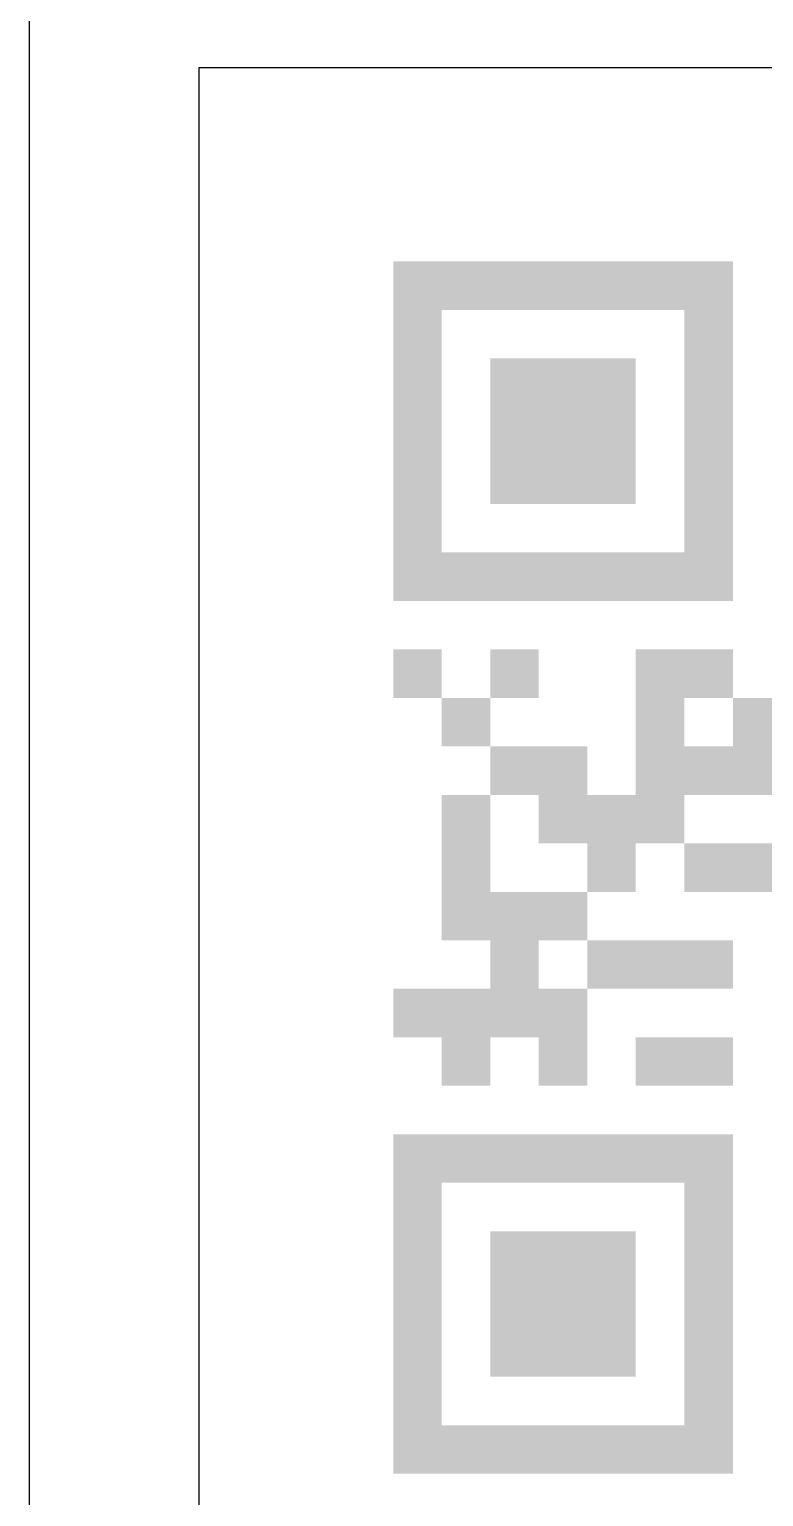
# Paper-space layout 'A0 - Portrait' of a CAD drawing. Header units: millimetres. Extents: x 0 to 841, y 0 to 1189.
# Drawn here: x 806.5 to 811.04, y 1145.86 to 1154.94 of the extents above; entities that cross this region are included whole.
import ezdxf
from ezdxf.enums import TextEntityAlignment as Align

# ---------------------------------------------------------------- set-up
doc = ezdxf.new("R2010")
doc.units = ezdxf.units.MM
for name, color, linetype in [('CDL_TITLE_BLOCK', 7, 'Continuous'), ('CDL_TITLE_BLOCK_CYAN', 4, 'Continuous'), ('CDL_TITLE_BLOCK_RED', 1, 'Continuous')]:
    doc.layers.add(name, color=color, linetype=linetype)
doc.styles.add('RHI_HEADER2017-H1_5', font='arial.ttf', dxfattribs={"height": 1.5})
doc.styles.add('RHI_HEADER2017-H2', font='arial.ttf', dxfattribs={"height": 2})
doc.styles.add('RHI_HEADER2017-H3', font='arial.ttf', dxfattribs={"height": 3})
doc.styles.add('RHI_HEADER2017-H4', font='arial.ttf', dxfattribs={"height": 4})

# ---------------------------------------------------------------- blocks, each defined once
blk = doc.blocks.new('PORTRAIT_DIN_TITLEBLOCK_REV06_ISO7200')
at = {"layer": 'CDL_TITLE_BLOCK_CYAN'}
h = blk.add_hatch(color=256, dxfattribs=at)
h.dxf.hatch_style = 1
h.paths.add_polyline_path([(-21.9509, -25.8), (-21.9509, -25.5), (-22.2509, -25.5), (-22.2509, -25.8)])
h = blk.add_hatch(color=256, dxfattribs=at)
h.dxf.hatch_style = 1
h.paths.add_polyline_path([(-21.9509, -25.8), (-21.6509, -25.8), (-21.6509, -25.5), (-21.9509, -25.5)])
h = blk.add_hatch(color=256, dxfattribs=at)
h.dxf.hatch_style = 1
h.paths.add_polyline_path([(-21.3509, -25.8), (-21.3509, -25.5), (-21.6509, -25.5), (-21.6509, -25.8)])
h = blk.add_hatch(color=256, dxfattribs=at)
h.dxf.hatch_style = 1
h.paths.add_polyline_path([(-21.3509, -25.8), (-21.0509, -25.8), (-21.0509, -25.5), (-21.3509, -25.5)])
h = blk.add_hatch(color=256, dxfattribs=at)
h.dxf.hatch_style = 1
h.paths.add_polyline_path([(-21.0509, -25.5), (-21.0509, -25.8), (-20.7509, -25.8), (-20.7509, -25.5)])
h = blk.add_hatch(color=256, dxfattribs=at)
h.dxf.hatch_style = 1
h.paths.add_polyline_path([(-20.7509, -25.5), (-20.7509, -25.8), (-20.4509, -25.8), (-20.4509, -25.5)])
h = blk.add_hatch(color=256, dxfattribs=at)
h.dxf.hatch_style = 1
h.paths.add_polyline_path([(-20.4509, -25.8), (-20.1509, -25.8), (-20.1509, -25.5), (-20.4509, -25.5)])
h = blk.add_hatch(color=256, dxfattribs=at)
h.dxf.hatch_style = 1
h.paths.add_polyline_path([(-22.2509, -25.8), (-22.2509, -26.1), (-21.9509, -26.1), (-21.9509, -25.8)])
h = blk.add_hatch(color=256, dxfattribs=at)
h.dxf.hatch_style = 1
h.paths.add_polyline_path([(-20.4509, -26.1), (-20.1509, -26.1), (-20.1509, -25.8), (-20.4509, -25.8)])
h = blk.add_hatch(color=256, dxfattribs=at)
h.dxf.hatch_style = 1
h.paths.add_polyline_path([(-21.9509, -26.1), (-22.2509, -26.1), (-22.2509, -26.4), (-21.9509, -26.4)])
h = blk.add_hatch(color=256, dxfattribs=at)
h.dxf.hatch_style = 1
h.paths.add_polyline_path([(-21.3509, -26.1), (-21.6509, -26.1), (-21.6509, -26.4), (-21.3509, -26.4)])
h = blk.add_hatch(color=256, dxfattribs=at)
h.dxf.hatch_style = 1
h.paths.add_polyline_path([(-21.0509, -26.1), (-21.3509, -26.1), (-21.3509, -26.4), (-21.0509, -26.4)])
h = blk.add_hatch(color=256, dxfattribs=at)
h.dxf.hatch_style = 1
h.paths.add_polyline_path([(-20.7509, -26.1), (-21.0509, -26.1), (-21.0509, -26.4), (-20.7509, -26.4)])
h = blk.add_hatch(color=256, dxfattribs=at)
h.dxf.hatch_style = 1
h.paths.add_polyline_path([(-20.4509, -26.1), (-20.4509, -26.4), (-20.1509, -26.4), (-20.1509, -26.1)])
h = blk.add_hatch(color=256, dxfattribs=at)
h.dxf.hatch_style = 1
h.paths.add_polyline_path([(-22.2509, -26.4), (-22.2509, -26.7), (-21.9509, -26.7), (-21.9509, -26.4)])
h = blk.add_hatch(color=256, dxfattribs=at)
h.dxf.hatch_style = 1
h.paths.add_polyline_path([(-21.6509, -26.4), (-21.6509, -26.7), (-21.3509, -26.7), (-21.3509, -26.4)])
h = blk.add_hatch(color=256, dxfattribs=at)
h.dxf.hatch_style = 1
h.paths.add_polyline_path([(-21.3509, -26.4), (-21.3509, -26.7), (-21.0509, -26.7), (-21.0509, -26.4)])
h = blk.add_hatch(color=256, dxfattribs=at)
h.dxf.hatch_style = 1
h.paths.add_polyline_path([(-21.0509, -26.4), (-21.0509, -26.7), (-20.7509, -26.7), (-20.7509, -26.4)])
h = blk.add_hatch(color=256, dxfattribs=at)
h.dxf.hatch_style = 1
h.paths.add_polyline_path([(-20.1509, -26.4), (-20.4509, -26.4), (-20.4509, -26.7), (-20.1509, -26.7)])
h = blk.add_hatch(color=256, dxfattribs=at)
h.dxf.hatch_style = 1
h.paths.add_polyline_path([(-22.2509, -26.7), (-22.2509, -27), (-21.9509, -27), (-21.9509, -26.7)])
h = blk.add_hatch(color=256, dxfattribs=at)
h.dxf.hatch_style = 1
h.paths.add_polyline_path([(-21.6509, -26.7), (-21.6509, -27), (-21.3509, -27), (-21.3509, -26.7)])
h = blk.add_hatch(color=256, dxfattribs=at)
h.dxf.hatch_style = 1
h.paths.add_polyline_path([(-21.3509, -26.7), (-21.3509, -27), (-21.0509, -27), (-21.0509, -26.7)])
h = blk.add_hatch(color=256, dxfattribs=at)
h.dxf.hatch_style = 1
h.paths.add_polyline_path([(-21.0509, -26.7), (-21.0509, -27), (-20.7509, -27), (-20.7509, -26.7)])
h = blk.add_hatch(color=256, dxfattribs=at)
h.dxf.hatch_style = 1
h.paths.add_polyline_path([(-20.1509, -26.7), (-20.4509, -26.7), (-20.4509, -27), (-20.1509, -27)])
h = blk.add_hatch(color=256, dxfattribs=at)
h.dxf.hatch_style = 1
h.paths.add_polyline_path([(-22.2509, -27), (-22.2509, -27.3), (-21.9509, -27.3), (-21.9509, -27)])
h = blk.add_hatch(color=256, dxfattribs=at)
h.dxf.hatch_style = 1
h.paths.add_polyline_path([(-20.4509, -27), (-20.4509, -27.3), (-20.1509, -27.3), (-20.1509, -27)])
h = blk.add_hatch(color=256, dxfattribs=at)
h.dxf.hatch_style = 1
h.paths.add_polyline_path([(-21.9509, -27.3), (-22.2509, -27.3), (-22.2509, -27.6), (-21.9509, -27.6)])
h = blk.add_hatch(color=256, dxfattribs=at)
h.dxf.hatch_style = 1
h.paths.add_polyline_path([(-21.9509, -27.3), (-21.9509, -27.6), (-21.6509, -27.6), (-21.6509, -27.3)])
h = blk.add_hatch(color=256, dxfattribs=at)
h.dxf.hatch_style = 1
h.paths.add_polyline_path([(-21.6509, -27.3), (-21.6509, -27.6), (-21.3509, -27.6), (-21.3509, -27.3)])
h = blk.add_hatch(color=256, dxfattribs=at)
h.dxf.hatch_style = 1
h.paths.add_polyline_path([(-21.3509, -27.6), (-21.0509, -27.6), (-21.0509, -27.3), (-21.3509, -27.3)])
h = blk.add_hatch(color=256, dxfattribs=at)
h.dxf.hatch_style = 1
h.paths.add_polyline_path([(-21.0509, -27.6), (-20.7509, -27.6), (-20.7509, -27.3), (-21.0509, -27.3)])
h = blk.add_hatch(color=256, dxfattribs=at)
h.dxf.hatch_style = 1
h.paths.add_polyline_path([(-20.7509, -27.6), (-20.4509, -27.6), (-20.4509, -27.3), (-20.7509, -27.3)])
h = blk.add_hatch(color=256, dxfattribs=at)
h.dxf.hatch_style = 1
h.paths.add_polyline_path([(-20.1509, -27.3), (-20.4509, -27.3), (-20.4509, -27.6), (-20.1509, -27.6)])
h = blk.add_hatch(color=256, dxfattribs=at)
h.dxf.hatch_style = 1
h.paths.add_polyline_path([(-21.9509, -27.9), (-22.2509, -27.9), (-22.2509, -28.2), (-21.9509, -28.2)])
h = blk.add_hatch(color=256, dxfattribs=at)
h.dxf.hatch_style = 1
h.paths.add_polyline_path([(-21.3509, -28.2), (-21.3509, -27.9), (-21.6509, -27.9), (-21.6509, -28.2)])
h = blk.add_hatch(color=256, dxfattribs=at)
h.dxf.hatch_style = 1
h.paths.add_polyline_path([(-20.4509, -27.9), (-20.7509, -27.9), (-20.7509, -28.2), (-20.4509, -28.2)])
h = blk.add_hatch(color=256, dxfattribs=at)
h.dxf.hatch_style = 1
h.paths.add_polyline_path([(-20.4509, -28.2), (-20.1509, -28.2), (-20.1509, -27.9), (-20.4509, -27.9)])
h = blk.add_hatch(color=256, dxfattribs=at)
h.dxf.hatch_style = 1
h.paths.add_polyline_path([(-21.6509, -28.5), (-21.6509, -28.2), (-21.9509, -28.2), (-21.9509, -28.5)])
h = blk.add_hatch(color=256, dxfattribs=at)
h.dxf.hatch_style = 1
h.paths.add_polyline_path([(-20.4509, -28.2), (-20.7509, -28.2), (-20.7509, -28.5), (-20.4509, -28.5)])
h = blk.add_hatch(color=256, dxfattribs=at)
h.dxf.hatch_style = 1
h.paths.add_polyline_path([(-20.1509, -28.2), (-20.1509, -28.5), (-19.8509, -28.5), (-19.8509, -28.2)])
h = blk.add_hatch(color=256, dxfattribs=at)
h.dxf.hatch_style = 1
h.paths.add_polyline_path([(-21.6509, -28.8), (-21.3509, -28.8), (-21.3509, -28.5), (-21.6509, -28.5)])
h = blk.add_hatch(color=256, dxfattribs=at)
h.dxf.hatch_style = 1
h.paths.add_polyline_path([(-21.3509, -28.8), (-21.0509, -28.8), (-21.0509, -28.5), (-21.3509, -28.5)])
h = blk.add_hatch(color=256, dxfattribs=at)
h.dxf.hatch_style = 1
h.paths.add_polyline_path([(-20.4509, -28.5), (-20.7509, -28.5), (-20.7509, -28.8), (-20.4509, -28.8)])
h = blk.add_hatch(color=256, dxfattribs=at)
h.dxf.hatch_style = 1
h.paths.add_polyline_path([(-20.4509, -28.5), (-20.4509, -28.8), (-20.1509, -28.8), (-20.1509, -28.5)])
h = blk.add_hatch(color=256, dxfattribs=at)
h.dxf.hatch_style = 1
h.paths.add_polyline_path([(-19.8509, -28.5), (-20.1509, -28.5), (-20.1509, -28.8), (-19.8509, -28.8)])
h = blk.add_hatch(color=256, dxfattribs=at)
h.dxf.hatch_style = 1
h.paths.add_polyline_path([(-21.6509, -28.8), (-21.9509, -28.8), (-21.9509, -29.1), (-21.6509, -29.1)])
h = blk.add_hatch(color=256, dxfattribs=at)
h.dxf.hatch_style = 1
h.paths.add_polyline_path([(-21.0509, -28.8), (-21.3509, -28.8), (-21.3509, -29.1), (-21.0509, -29.1)])
h = blk.add_hatch(color=256, dxfattribs=at)
h.dxf.hatch_style = 1
h.paths.add_polyline_path([(-20.7509, -28.8), (-21.0509, -28.8), (-21.0509, -29.1), (-20.7509, -29.1)])
h = blk.add_hatch(color=256, dxfattribs=at)
h.dxf.hatch_style = 1
h.paths.add_polyline_path([(-20.7509, -28.8), (-20.7509, -29.1), (-20.4509, -29.1), (-20.4509, -28.8)])
h = blk.add_hatch(color=256, dxfattribs=at)
h.dxf.hatch_style = 1
h.paths.add_polyline_path([(-21.6509, -29.4), (-21.6509, -29.1), (-21.9509, -29.1), (-21.9509, -29.4)])
h = blk.add_hatch(color=256, dxfattribs=at)
h.dxf.hatch_style = 1
h.paths.add_polyline_path([(-20.7509, -29.1), (-21.0509, -29.1), (-21.0509, -29.4), (-20.7509, -29.4)])
h = blk.add_hatch(color=256, dxfattribs=at)
h.dxf.hatch_style = 1
h.paths.add_polyline_path([(-20.1509, -29.1), (-20.4509, -29.1), (-20.4509, -29.4), (-20.1509, -29.4)])
h = blk.add_hatch(color=256, dxfattribs=at)
h.dxf.hatch_style = 1
h.paths.add_polyline_path([(-19.8509, -29.4), (-19.8509, -29.1), (-20.1509, -29.1), (-20.1509, -29.4)])
h = blk.add_hatch(color=256, dxfattribs=at)
h.dxf.hatch_style = 1
h.paths.add_polyline_path([(-21.6509, -29.7), (-21.6509, -29.4), (-21.9509, -29.4), (-21.9509, -29.7)])
h = blk.add_hatch(color=256, dxfattribs=at)
h.dxf.hatch_style = 1
h.paths.add_polyline_path([(-21.6509, -29.4), (-21.6509, -29.7), (-21.3509, -29.7), (-21.3509, -29.4)])
h = blk.add_hatch(color=256, dxfattribs=at)
h.dxf.hatch_style = 1
h.paths.add_polyline_path([(-21.3509, -29.7), (-21.0509, -29.7), (-21.0509, -29.4), (-21.3509, -29.4)])
h = blk.add_hatch(color=256, dxfattribs=at)
h.dxf.hatch_style = 1
h.paths.add_polyline_path([(-21.3509, -29.7), (-21.6509, -29.7), (-21.6509, -30), (-21.3509, -30)])
h = blk.add_hatch(color=256, dxfattribs=at)
h.dxf.hatch_style = 1
h.paths.add_polyline_path([(-21.0509, -29.7), (-21.0509, -30), (-20.7509, -30), (-20.7509, -29.7)])
h = blk.add_hatch(color=256, dxfattribs=at)
h.dxf.hatch_style = 1
h.paths.add_polyline_path([(-20.4509, -29.7), (-20.7509, -29.7), (-20.7509, -30), (-20.4509, -30)])
h = blk.add_hatch(color=256, dxfattribs=at)
h.dxf.hatch_style = 1
h.paths.add_polyline_path([(-20.1509, -29.7), (-20.4509, -29.7), (-20.4509, -30), (-20.1509, -30)])
h = blk.add_hatch(color=256, dxfattribs=at)
h.dxf.hatch_style = 1
h.paths.add_polyline_path([(-21.9509, -30), (-22.2509, -30), (-22.2509, -30.3), (-21.9509, -30.3)])
h = blk.add_hatch(color=256, dxfattribs=at)
h.dxf.hatch_style = 1
h.paths.add_polyline_path([(-21.6509, -30), (-21.9509, -30), (-21.9509, -30.3), (-21.6509, -30.3)])
h = blk.add_hatch(color=256, dxfattribs=at)
h.dxf.hatch_style = 1
h.paths.add_polyline_path([(-21.6509, -30), (-21.6509, -30.3), (-21.3509, -30.3), (-21.3509, -30)])
h = blk.add_hatch(color=256, dxfattribs=at)
h.dxf.hatch_style = 1
h.paths.add_polyline_path([(-21.0509, -30), (-21.3509, -30), (-21.3509, -30.3), (-21.0509, -30.3)])
h = blk.add_hatch(color=256, dxfattribs=at)
h.dxf.hatch_style = 1
h.paths.add_polyline_path([(-21.9509, -30.3), (-21.9509, -30.6), (-21.6509, -30.6), (-21.6509, -30.3)])
h = blk.add_hatch(color=256, dxfattribs=at)
h.dxf.hatch_style = 1
h.paths.add_polyline_path([(-21.0509, -30.3), (-21.3509, -30.3), (-21.3509, -30.6), (-21.0509, -30.6)])
h = blk.add_hatch(color=256, dxfattribs=at)
h.dxf.hatch_style = 1
h.paths.add_polyline_path([(-20.7509, -30.6), (-20.4509, -30.6), (-20.4509, -30.3), (-20.7509, -30.3)])
h = blk.add_hatch(color=256, dxfattribs=at)
h.dxf.hatch_style = 1
h.paths.add_polyline_path([(-20.1509, -30.6), (-20.1509, -30.3), (-20.4509, -30.3), (-20.4509, -30.6)])
h = blk.add_hatch(color=256, dxfattribs=at)
h.dxf.hatch_style = 1
h.paths.add_polyline_path([(-21.9509, -31.2), (-21.9509, -30.9), (-22.2509, -30.9), (-22.2509, -31.2)])
h = blk.add_hatch(color=256, dxfattribs=at)
h.dxf.hatch_style = 1
h.paths.add_polyline_path([(-21.9509, -31.2), (-21.6509, -31.2), (-21.6509, -30.9), (-21.9509, -30.9)])
h = blk.add_hatch(color=256, dxfattribs=at)
h.dxf.hatch_style = 1
h.paths.add_polyline_path([(-21.3509, -31.2), (-21.3509, -30.9), (-21.6509, -30.9), (-21.6509, -31.2)])
h = blk.add_hatch(color=256, dxfattribs=at)
h.dxf.hatch_style = 1
h.paths.add_polyline_path([(-21.3509, -31.2), (-21.0509, -31.2), (-21.0509, -30.9), (-21.3509, -30.9)])
h = blk.add_hatch(color=256, dxfattribs=at)
h.dxf.hatch_style = 1
h.paths.add_polyline_path([(-21.0509, -30.9), (-21.0509, -31.2), (-20.7509, -31.2), (-20.7509, -30.9)])
h = blk.add_hatch(color=256, dxfattribs=at)
h.dxf.hatch_style = 1
h.paths.add_polyline_path([(-20.7509, -30.9), (-20.7509, -31.2), (-20.4509, -31.2), (-20.4509, -30.9)])
h = blk.add_hatch(color=256, dxfattribs=at)
h.dxf.hatch_style = 1
h.paths.add_polyline_path([(-20.4509, -31.2), (-20.1509, -31.2), (-20.1509, -30.9), (-20.4509, -30.9)])
h = blk.add_hatch(color=256, dxfattribs=at)
h.dxf.hatch_style = 1
h.paths.add_polyline_path([(-22.2509, -31.2), (-22.2509, -31.5), (-21.9509, -31.5), (-21.9509, -31.2)])
h = blk.add_hatch(color=256, dxfattribs=at)
h.dxf.hatch_style = 1
h.paths.add_polyline_path([(-20.4509, -31.5), (-20.1509, -31.5), (-20.1509, -31.2), (-20.4509, -31.2)])
h = blk.add_hatch(color=256, dxfattribs=at)
h.dxf.hatch_style = 1
h.paths.add_polyline_path([(-21.9509, -31.5), (-22.2509, -31.5), (-22.2509, -31.8), (-21.9509, -31.8)])
h = blk.add_hatch(color=256, dxfattribs=at)
h.dxf.hatch_style = 1
h.paths.add_polyline_path([(-21.3509, -31.5), (-21.6509, -31.5), (-21.6509, -31.8), (-21.3509, -31.8)])
h = blk.add_hatch(color=256, dxfattribs=at)
h.dxf.hatch_style = 1
h.paths.add_polyline_path([(-21.0509, -31.5), (-21.3509, -31.5), (-21.3509, -31.8), (-21.0509, -31.8)])
h = blk.add_hatch(color=256, dxfattribs=at)
h.dxf.hatch_style = 1
h.paths.add_polyline_path([(-20.7509, -31.5), (-21.0509, -31.5), (-21.0509, -31.8), (-20.7509, -31.8)])
h = blk.add_hatch(color=256, dxfattribs=at)
h.dxf.hatch_style = 1
h.paths.add_polyline_path([(-20.4509, -31.5), (-20.4509, -31.8), (-20.1509, -31.8), (-20.1509, -31.5)])
h = blk.add_hatch(color=256, dxfattribs=at)
h.dxf.hatch_style = 1
h.paths.add_polyline_path([(-22.2509, -31.8), (-22.2509, -32.1), (-21.9509, -32.1), (-21.9509, -31.8)])
h = blk.add_hatch(color=256, dxfattribs=at)
h.dxf.hatch_style = 1
h.paths.add_polyline_path([(-21.6509, -31.8), (-21.6509, -32.1), (-21.3509, -32.1), (-21.3509, -31.8)])
h = blk.add_hatch(color=256, dxfattribs=at)
h.dxf.hatch_style = 1
h.paths.add_polyline_path([(-21.3509, -31.8), (-21.3509, -32.1), (-21.0509, -32.1), (-21.0509, -31.8)])
h = blk.add_hatch(color=256, dxfattribs=at)
h.dxf.hatch_style = 1
h.paths.add_polyline_path([(-21.0509, -31.8), (-21.0509, -32.1), (-20.7509, -32.1), (-20.7509, -31.8)])
h = blk.add_hatch(color=256, dxfattribs=at)
h.dxf.hatch_style = 1
h.paths.add_polyline_path([(-20.1509, -31.8), (-20.4509, -31.8), (-20.4509, -32.1), (-20.1509, -32.1)])
h = blk.add_hatch(color=256, dxfattribs=at)
h.dxf.hatch_style = 1
h.paths.add_polyline_path([(-22.2509, -32.1), (-22.2509, -32.4), (-21.9509, -32.4), (-21.9509, -32.1)])
h = blk.add_hatch(color=256, dxfattribs=at)
h.dxf.hatch_style = 1
h.paths.add_polyline_path([(-21.6509, -32.1), (-21.6509, -32.4), (-21.3509, -32.4), (-21.3509, -32.1)])
h = blk.add_hatch(color=256, dxfattribs=at)
h.dxf.hatch_style = 1
h.paths.add_polyline_path([(-21.3509, -32.1), (-21.3509, -32.4), (-21.0509, -32.4), (-21.0509, -32.1)])
h = blk.add_hatch(color=256, dxfattribs=at)
h.dxf.hatch_style = 1
h.paths.add_polyline_path([(-21.0509, -32.1), (-21.0509, -32.4), (-20.7509, -32.4), (-20.7509, -32.1)])
h = blk.add_hatch(color=256, dxfattribs=at)
h.dxf.hatch_style = 1
h.paths.add_polyline_path([(-20.1509, -32.1), (-20.4509, -32.1), (-20.4509, -32.4), (-20.1509, -32.4)])
h = blk.add_hatch(color=256, dxfattribs=at)
h.dxf.hatch_style = 1
h.paths.add_polyline_path([(-22.2509, -32.4), (-22.2509, -32.7), (-21.9509, -32.7), (-21.9509, -32.4)])
h = blk.add_hatch(color=256, dxfattribs=at)
h.dxf.hatch_style = 1
h.paths.add_polyline_path([(-20.4509, -32.4), (-20.4509, -32.7), (-20.1509, -32.7), (-20.1509, -32.4)])
h = blk.add_hatch(color=256, dxfattribs=at)
h.dxf.hatch_style = 1
h.paths.add_polyline_path([(-21.9509, -32.7), (-22.2509, -32.7), (-22.2509, -33), (-21.9509, -33)])
h = blk.add_hatch(color=256, dxfattribs=at)
h.dxf.hatch_style = 1
h.paths.add_polyline_path([(-21.9509, -32.7), (-21.9509, -33), (-21.6509, -33), (-21.6509, -32.7)])
h = blk.add_hatch(color=256, dxfattribs=at)
h.dxf.hatch_style = 1
h.paths.add_polyline_path([(-21.6509, -32.7), (-21.6509, -33), (-21.3509, -33), (-21.3509, -32.7)])
h = blk.add_hatch(color=256, dxfattribs=at)
h.dxf.hatch_style = 1
h.paths.add_polyline_path([(-21.3509, -33), (-21.0509, -33), (-21.0509, -32.7), (-21.3509, -32.7)])
h = blk.add_hatch(color=256, dxfattribs=at)
h.dxf.hatch_style = 1
h.paths.add_polyline_path([(-21.0509, -33), (-20.7509, -33), (-20.7509, -32.7), (-21.0509, -32.7)])
h = blk.add_hatch(color=256, dxfattribs=at)
h.dxf.hatch_style = 1
h.paths.add_polyline_path([(-20.7509, -33), (-20.4509, -33), (-20.4509, -32.7), (-20.7509, -32.7)])
h = blk.add_hatch(color=256, dxfattribs=at)
h.dxf.hatch_style = 1
h.paths.add_polyline_path([(-20.1509, -32.7), (-20.4509, -32.7), (-20.4509, -33), (-20.1509, -33)])
at = {"layer": 'CDL_TITLE_BLOCK'}
blk.add_line((-24.5018, -91), (-24.5018, 0), dxfattribs=at)
at = {"layer": 'CDL_TITLE_BLOCK_CYAN'}
blk.add_lwpolyline([(-23.4509, -34.2), (-23.4509, -24.3), (-13.5509, -24.3), (-13.5509, -34.2)], close=True, dxfattribs=at)
at = {"layer": 'CDL_TITLE_BLOCK', "style": 'RHI_HEADER2017-H4'}
for tag, p in [('GEN-TITLE-SCA{5.42}', (-29.0229, -9.75)), ('OF', (-4.5, -5.75)), ('PA.', (-4.5, -17.25)), ('REV', (-4.5, -43.25)), ('DWG_NO', (-4.5, -63)), ('SIZE', (-4.5, -84))]:
    blk.add_attdef(tag, text='', height=3.5, rotation=90, dxfattribs=at).set_placement(p, align=Align.MIDDLE_CENTER)
at = {"layer": 'CDL_TITLE_BLOCK'}
for tag, height, style, p in [('UNIT_DISCRIPTION_1_2ND_LANGUAGE', 2, 'RHI_HEADER2017-H2', (-8.4079, -178.5)), ('UNIT_DISCRIPTION_2_2ND_LANGUAGE', 2, 'RHI_HEADER2017-H2', (-4.9079, -178.5)), ('UNIT_DISCRIPTION_1_1ST_LANGUAGE', 2, 'RHI_HEADER2017-H2', (-20.9079, -178.5)), ('UNIT_DISCRIPTION_2_1ST_LANGUAGE', 2, 'RHI_HEADER2017-H2', (-17.4079, -178.5)), ('UNIT_2ND_LANGUAGE', 3, 'RHI_HEADER2017-H3', (-11.6119, -178.5)), ('UNIT_1ST_LANGUAGE', 3, 'RHI_HEADER2017-H3', (-24.1119, -178.5)), ('COUNTRY_CONSIGNEE', 2, 'RHI_HEADER2017-H2', (-43.9079, -178.5)), ('CONSIGNEE-1', 3, 'RHI_HEADER2017-H3', (-51.6119, -178.5)), ('CONSIGNEE-2', 3, 'RHI_HEADER2017-H3', (-47.1119, -178.5)), ('COUNTRY_CLIENT', 2, 'RHI_HEADER2017-H2', (-32.4079, -178.5)), ('CLIENT', 3, 'RHI_HEADER2017-H3', (-35.6119, -178.5))]:
    blk.add_attdef(tag, text='', height=height, rotation=90, dxfattribs=dict(at, style=style)).set_placement(p, align=Align.BOTTOM_LEFT)
at = {"layer": 'CDL_TITLE_BLOCK_CYAN', "style": 'RHI_HEADER2017-H2'}
for tag, p in [('REV_4_MODIFICATION', (-109.8154, -105.4006)), ('REV_3_MODIFICATION', (-104.0654, -105.4006)), ('REV_2_MODIFICATION', (-98.5654, -105.4006)), ('REV_1_MODIFICATION', (-93.0654, -105.4006))]:
    blk.add_attdef(tag, text='', height=2, rotation=90, dxfattribs=at).set_placement(p, align=Align.MIDDLE_LEFT)
for tag, p in [('REV_4_CHECKED_BY', (-109.8154, -113.9006)), ('REV_3_CHECKED_BY', (-104.0654, -113.9006)), ('REV_2_CHECKED_BY', (-98.5654, -113.9006)), ('REV_1_CHECKED_BY', (-93.0654, -113.9006)), ('REV_4_CHECKING_DATE', (-109.8154, -128.4006)), ('REV_3_CHECKING_DATE', (-104.0654, -128.4006)), ('REV_2_CHECKING_DATE', (-98.5654, -128.4006)), ('REV_1_CHECKING_DATE', (-93.0654, -128.4006)), ('REV_4_DRAWN_BY', (-109.8154, -142.9006)), ('REV_3_DRAWN_BY', (-104.0654, -142.9006)), ('REV_2_DRAWN_BY', (-98.5654, -142.9006)), ('REV_1_DRAWN_BY', (-93.0654, -142.9006)), ('REV_4_DATE_DRAWN', (-109.8154, -157.4006)), ('REV_3_DATE_DRAWN', (-104.0654, -157.4006)), ('REV_2_DATE_DRAWN', (-98.5654, -157.4006)), ('REV_1_DATE_DRAWN', (-93.0654, -157.4006)), ('REV_4_STATE', (-109.8154, -169.0504)), ('REV_3_STATE', (-104.0654, -169.0504)), ('REV_2_STATE', (-98.5654, -169.0504)), ('REV_1_STATE', (-93.0654, -169.0504)), ('REV_4', (-109.8154, -176.3501)), ('REV_3', (-104.0654, -176.3501)), ('REV_2', (-98.5654, -176.3501)), ('REV_1', (-93.0654, -176.3501))]:
    blk.add_attdef(tag, text='', height=2, rotation=90, dxfattribs=at).set_placement(p, align=Align.MIDDLE_CENTER)
at = {"layer": 'CDL_TITLE_BLOCK_RED'}
for tag, height, style, p in [('FORMER', 1.5, 'RHI_HEADER2017-H1_5', (-15.9536, -9.75)), ('CHECKED_BY', 2, 'RHI_HEADER2017-H2', (-26.7518, -46)), ('DRAWN_BY', 2, 'RHI_HEADER2017-H2', (-31.2518, -46)), ('CHECKING_DATE', 2, 'RHI_HEADER2017-H2', (-26.7518, -62)), ('CREATION_DATE', 2, 'RHI_HEADER2017-H2', (-31.2518, -62.2064)), ('APPR_AS_CORR', 1.5, 'RHI_HEADER2017-H1_5', (-142.3154, -88.4)), ('REV_RESUB', 1.5, 'RHI_HEADER2017-H1_5', (-137.8154, -88.4)), ('APPROVED', 1.5, 'RHI_HEADER2017-H1_5', (-146.8154, -88.4)), ('REJECTED', 1.5, 'RHI_HEADER2017-H1_5', (-133.3154, -88.4))]:
    blk.add_attdef(tag, text='', height=height, rotation=90, dxfattribs=dict(at, style=style)).set_placement(p, align=Align.MIDDLE_CENTER)
at = {"layer": 'CDL_TITLE_BLOCK_RED', "style": 'RHI_HEADER2017-H3'}
for tag, p in [('APPROVAL_DATE', (-122.3154, -157.5)), ('APPROVAL_BY', (-128.3154, -157.5)), ('APPROVAL_COMPANY', (-152.8154, -173.4))]:
    blk.add_attdef(tag, text='', height=3, rotation=90, dxfattribs=at).set_placement(p, align=Align.MIDDLE_LEFT)
blk = doc.blocks.new('PORTRAIT_DIN_TITLEBLOCK_REV07_ISO7200')
at = {"layer": 'CDL_TITLE_BLOCK_CYAN'}
h = blk.add_hatch(color=256, dxfattribs=at)
h.dxf.hatch_style = 1
h.paths.add_polyline_path([(-21.9509, -25.8), (-21.9509, -25.5), (-22.2509, -25.5), (-22.2509, -25.8)])
h = blk.add_hatch(color=256, dxfattribs=at)
h.dxf.hatch_style = 1
h.paths.add_polyline_path([(-21.9509, -25.8), (-21.6509, -25.8), (-21.6509, -25.5), (-21.9509, -25.5)])
h = blk.add_hatch(color=256, dxfattribs=at)
h.dxf.hatch_style = 1
h.paths.add_polyline_path([(-21.3509, -25.8), (-21.3509, -25.5), (-21.6509, -25.5), (-21.6509, -25.8)])
h = blk.add_hatch(color=256, dxfattribs=at)
h.dxf.hatch_style = 1
h.paths.add_polyline_path([(-21.3509, -25.8), (-21.0509, -25.8), (-21.0509, -25.5), (-21.3509, -25.5)])
h = blk.add_hatch(color=256, dxfattribs=at)
h.dxf.hatch_style = 1
h.paths.add_polyline_path([(-21.0509, -25.5), (-21.0509, -25.8), (-20.7509, -25.8), (-20.7509, -25.5)])
h = blk.add_hatch(color=256, dxfattribs=at)
h.dxf.hatch_style = 1
h.paths.add_polyline_path([(-20.7509, -25.5), (-20.7509, -25.8), (-20.4509, -25.8), (-20.4509, -25.5)])
h = blk.add_hatch(color=256, dxfattribs=at)
h.dxf.hatch_style = 1
h.paths.add_polyline_path([(-20.4509, -25.8), (-20.1509, -25.8), (-20.1509, -25.5), (-20.4509, -25.5)])
h = blk.add_hatch(color=256, dxfattribs=at)
h.dxf.hatch_style = 1
h.paths.add_polyline_path([(-22.2509, -25.8), (-22.2509, -26.1), (-21.9509, -26.1), (-21.9509, -25.8)])
h = blk.add_hatch(color=256, dxfattribs=at)
h.dxf.hatch_style = 1
h.paths.add_polyline_path([(-20.4509, -26.1), (-20.1509, -26.1), (-20.1509, -25.8), (-20.4509, -25.8)])
h = blk.add_hatch(color=256, dxfattribs=at)
h.dxf.hatch_style = 1
h.paths.add_polyline_path([(-21.9509, -26.1), (-22.2509, -26.1), (-22.2509, -26.4), (-21.9509, -26.4)])
h = blk.add_hatch(color=256, dxfattribs=at)
h.dxf.hatch_style = 1
h.paths.add_polyline_path([(-21.3509, -26.1), (-21.6509, -26.1), (-21.6509, -26.4), (-21.3509, -26.4)])
h = blk.add_hatch(color=256, dxfattribs=at)
h.dxf.hatch_style = 1
h.paths.add_polyline_path([(-21.0509, -26.1), (-21.3509, -26.1), (-21.3509, -26.4), (-21.0509, -26.4)])
h = blk.add_hatch(color=256, dxfattribs=at)
h.dxf.hatch_style = 1
h.paths.add_polyline_path([(-20.7509, -26.1), (-21.0509, -26.1), (-21.0509, -26.4), (-20.7509, -26.4)])
h = blk.add_hatch(color=256, dxfattribs=at)
h.dxf.hatch_style = 1
h.paths.add_polyline_path([(-20.4509, -26.1), (-20.4509, -26.4), (-20.1509, -26.4), (-20.1509, -26.1)])
h = blk.add_hatch(color=256, dxfattribs=at)
h.dxf.hatch_style = 1
h.paths.add_polyline_path([(-22.2509, -26.4), (-22.2509, -26.7), (-21.9509, -26.7), (-21.9509, -26.4)])
h = blk.add_hatch(color=256, dxfattribs=at)
h.dxf.hatch_style = 1
h.paths.add_polyline_path([(-21.6509, -26.4), (-21.6509, -26.7), (-21.3509, -26.7), (-21.3509, -26.4)])
h = blk.add_hatch(color=256, dxfattribs=at)
h.dxf.hatch_style = 1
h.paths.add_polyline_path([(-21.3509, -26.4), (-21.3509, -26.7), (-21.0509, -26.7), (-21.0509, -26.4)])
h = blk.add_hatch(color=256, dxfattribs=at)
h.dxf.hatch_style = 1
h.paths.add_polyline_path([(-21.0509, -26.4), (-21.0509, -26.7), (-20.7509, -26.7), (-20.7509, -26.4)])
h = blk.add_hatch(color=256, dxfattribs=at)
h.dxf.hatch_style = 1
h.paths.add_polyline_path([(-20.1509, -26.4), (-20.4509, -26.4), (-20.4509, -26.7), (-20.1509, -26.7)])
h = blk.add_hatch(color=256, dxfattribs=at)
h.dxf.hatch_style = 1
h.paths.add_polyline_path([(-22.2509, -26.7), (-22.2509, -27), (-21.9509, -27), (-21.9509, -26.7)])
h = blk.add_hatch(color=256, dxfattribs=at)
h.dxf.hatch_style = 1
h.paths.add_polyline_path([(-21.6509, -26.7), (-21.6509, -27), (-21.3509, -27), (-21.3509, -26.7)])
h = blk.add_hatch(color=256, dxfattribs=at)
h.dxf.hatch_style = 1
h.paths.add_polyline_path([(-21.3509, -26.7), (-21.3509, -27), (-21.0509, -27), (-21.0509, -26.7)])
h = blk.add_hatch(color=256, dxfattribs=at)
h.dxf.hatch_style = 1
h.paths.add_polyline_path([(-21.0509, -26.7), (-21.0509, -27), (-20.7509, -27), (-20.7509, -26.7)])
h = blk.add_hatch(color=256, dxfattribs=at)
h.dxf.hatch_style = 1
h.paths.add_polyline_path([(-20.1509, -26.7), (-20.4509, -26.7), (-20.4509, -27), (-20.1509, -27)])
h = blk.add_hatch(color=256, dxfattribs=at)
h.dxf.hatch_style = 1
h.paths.add_polyline_path([(-22.2509, -27), (-22.2509, -27.3), (-21.9509, -27.3), (-21.9509, -27)])
h = blk.add_hatch(color=256, dxfattribs=at)
h.dxf.hatch_style = 1
h.paths.add_polyline_path([(-20.4509, -27), (-20.4509, -27.3), (-20.1509, -27.3), (-20.1509, -27)])
h = blk.add_hatch(color=256, dxfattribs=at)
h.dxf.hatch_style = 1
h.paths.add_polyline_path([(-21.9509, -27.3), (-22.2509, -27.3), (-22.2509, -27.6), (-21.9509, -27.6)])
h = blk.add_hatch(color=256, dxfattribs=at)
h.dxf.hatch_style = 1
h.paths.add_polyline_path([(-21.9509, -27.3), (-21.9509, -27.6), (-21.6509, -27.6), (-21.6509, -27.3)])
h = blk.add_hatch(color=256, dxfattribs=at)
h.dxf.hatch_style = 1
h.paths.add_polyline_path([(-21.6509, -27.3), (-21.6509, -27.6), (-21.3509, -27.6), (-21.3509, -27.3)])
h = blk.add_hatch(color=256, dxfattribs=at)
h.dxf.hatch_style = 1
h.paths.add_polyline_path([(-21.3509, -27.6), (-21.0509, -27.6), (-21.0509, -27.3), (-21.3509, -27.3)])
h = blk.add_hatch(color=256, dxfattribs=at)
h.dxf.hatch_style = 1
h.paths.add_polyline_path([(-21.0509, -27.6), (-20.7509, -27.6), (-20.7509, -27.3), (-21.0509, -27.3)])
h = blk.add_hatch(color=256, dxfattribs=at)
h.dxf.hatch_style = 1
h.paths.add_polyline_path([(-20.7509, -27.6), (-20.4509, -27.6), (-20.4509, -27.3), (-20.7509, -27.3)])
h = blk.add_hatch(color=256, dxfattribs=at)
h.dxf.hatch_style = 1
h.paths.add_polyline_path([(-20.1509, -27.3), (-20.4509, -27.3), (-20.4509, -27.6), (-20.1509, -27.6)])
h = blk.add_hatch(color=256, dxfattribs=at)
h.dxf.hatch_style = 1
h.paths.add_polyline_path([(-21.9509, -27.9), (-22.2509, -27.9), (-22.2509, -28.2), (-21.9509, -28.2)])
h = blk.add_hatch(color=256, dxfattribs=at)
h.dxf.hatch_style = 1
h.paths.add_polyline_path([(-21.3509, -28.2), (-21.3509, -27.9), (-21.6509, -27.9), (-21.6509, -28.2)])
h = blk.add_hatch(color=256, dxfattribs=at)
h.dxf.hatch_style = 1
h.paths.add_polyline_path([(-20.4509, -27.9), (-20.7509, -27.9), (-20.7509, -28.2), (-20.4509, -28.2)])
h = blk.add_hatch(color=256, dxfattribs=at)
h.dxf.hatch_style = 1
h.paths.add_polyline_path([(-20.4509, -28.2), (-20.1509, -28.2), (-20.1509, -27.9), (-20.4509, -27.9)])
h = blk.add_hatch(color=256, dxfattribs=at)
h.dxf.hatch_style = 1
h.paths.add_polyline_path([(-21.6509, -28.5), (-21.6509, -28.2), (-21.9509, -28.2), (-21.9509, -28.5)])
h = blk.add_hatch(color=256, dxfattribs=at)
h.dxf.hatch_style = 1
h.paths.add_polyline_path([(-20.4509, -28.2), (-20.7509, -28.2), (-20.7509, -28.5), (-20.4509, -28.5)])
h = blk.add_hatch(color=256, dxfattribs=at)
h.dxf.hatch_style = 1
h.paths.add_polyline_path([(-20.1509, -28.2), (-20.1509, -28.5), (-19.8509, -28.5), (-19.8509, -28.2)])
h = blk.add_hatch(color=256, dxfattribs=at)
h.dxf.hatch_style = 1
h.paths.add_polyline_path([(-21.6509, -28.8), (-21.3509, -28.8), (-21.3509, -28.5), (-21.6509, -28.5)])
h = blk.add_hatch(color=256, dxfattribs=at)
h.dxf.hatch_style = 1
h.paths.add_polyline_path([(-21.3509, -28.8), (-21.0509, -28.8), (-21.0509, -28.5), (-21.3509, -28.5)])
h = blk.add_hatch(color=256, dxfattribs=at)
h.dxf.hatch_style = 1
h.paths.add_polyline_path([(-20.4509, -28.5), (-20.7509, -28.5), (-20.7509, -28.8), (-20.4509, -28.8)])
h = blk.add_hatch(color=256, dxfattribs=at)
h.dxf.hatch_style = 1
h.paths.add_polyline_path([(-20.4509, -28.5), (-20.4509, -28.8), (-20.1509, -28.8), (-20.1509, -28.5)])
h = blk.add_hatch(color=256, dxfattribs=at)
h.dxf.hatch_style = 1
h.paths.add_polyline_path([(-19.8509, -28.5), (-20.1509, -28.5), (-20.1509, -28.8), (-19.8509, -28.8)])
h = blk.add_hatch(color=256, dxfattribs=at)
h.dxf.hatch_style = 1
h.paths.add_polyline_path([(-21.6509, -28.8), (-21.9509, -28.8), (-21.9509, -29.1), (-21.6509, -29.1)])
h = blk.add_hatch(color=256, dxfattribs=at)
h.dxf.hatch_style = 1
h.paths.add_polyline_path([(-21.0509, -28.8), (-21.3509, -28.8), (-21.3509, -29.1), (-21.0509, -29.1)])
h = blk.add_hatch(color=256, dxfattribs=at)
h.dxf.hatch_style = 1
h.paths.add_polyline_path([(-20.7509, -28.8), (-21.0509, -28.8), (-21.0509, -29.1), (-20.7509, -29.1)])
h = blk.add_hatch(color=256, dxfattribs=at)
h.dxf.hatch_style = 1
h.paths.add_polyline_path([(-20.7509, -28.8), (-20.7509, -29.1), (-20.4509, -29.1), (-20.4509, -28.8)])
h = blk.add_hatch(color=256, dxfattribs=at)
h.dxf.hatch_style = 1
h.paths.add_polyline_path([(-21.6509, -29.4), (-21.6509, -29.1), (-21.9509, -29.1), (-21.9509, -29.4)])
h = blk.add_hatch(color=256, dxfattribs=at)
h.dxf.hatch_style = 1
h.paths.add_polyline_path([(-20.7509, -29.1), (-21.0509, -29.1), (-21.0509, -29.4), (-20.7509, -29.4)])
h = blk.add_hatch(color=256, dxfattribs=at)
h.dxf.hatch_style = 1
h.paths.add_polyline_path([(-20.1509, -29.1), (-20.4509, -29.1), (-20.4509, -29.4), (-20.1509, -29.4)])
h = blk.add_hatch(color=256, dxfattribs=at)
h.dxf.hatch_style = 1
h.paths.add_polyline_path([(-19.8509, -29.4), (-19.8509, -29.1), (-20.1509, -29.1), (-20.1509, -29.4)])
h = blk.add_hatch(color=256, dxfattribs=at)
h.dxf.hatch_style = 1
h.paths.add_polyline_path([(-21.6509, -29.7), (-21.6509, -29.4), (-21.9509, -29.4), (-21.9509, -29.7)])
h = blk.add_hatch(color=256, dxfattribs=at)
h.dxf.hatch_style = 1
h.paths.add_polyline_path([(-21.6509, -29.4), (-21.6509, -29.7), (-21.3509, -29.7), (-21.3509, -29.4)])
h = blk.add_hatch(color=256, dxfattribs=at)
h.dxf.hatch_style = 1
h.paths.add_polyline_path([(-21.3509, -29.7), (-21.0509, -29.7), (-21.0509, -29.4), (-21.3509, -29.4)])
h = blk.add_hatch(color=256, dxfattribs=at)
h.dxf.hatch_style = 1
h.paths.add_polyline_path([(-21.3509, -29.7), (-21.6509, -29.7), (-21.6509, -30), (-21.3509, -30)])
h = blk.add_hatch(color=256, dxfattribs=at)
h.dxf.hatch_style = 1
h.paths.add_polyline_path([(-21.0509, -29.7), (-21.0509, -30), (-20.7509, -30), (-20.7509, -29.7)])
h = blk.add_hatch(color=256, dxfattribs=at)
h.dxf.hatch_style = 1
h.paths.add_polyline_path([(-20.4509, -29.7), (-20.7509, -29.7), (-20.7509, -30), (-20.4509, -30)])
h = blk.add_hatch(color=256, dxfattribs=at)
h.dxf.hatch_style = 1
h.paths.add_polyline_path([(-20.1509, -29.7), (-20.4509, -29.7), (-20.4509, -30), (-20.1509, -30)])
h = blk.add_hatch(color=256, dxfattribs=at)
h.dxf.hatch_style = 1
h.paths.add_polyline_path([(-21.9509, -30), (-22.2509, -30), (-22.2509, -30.3), (-21.9509, -30.3)])
h = blk.add_hatch(color=256, dxfattribs=at)
h.dxf.hatch_style = 1
h.paths.add_polyline_path([(-21.6509, -30), (-21.9509, -30), (-21.9509, -30.3), (-21.6509, -30.3)])
h = blk.add_hatch(color=256, dxfattribs=at)
h.dxf.hatch_style = 1
h.paths.add_polyline_path([(-21.6509, -30), (-21.6509, -30.3), (-21.3509, -30.3), (-21.3509, -30)])
h = blk.add_hatch(color=256, dxfattribs=at)
h.dxf.hatch_style = 1
h.paths.add_polyline_path([(-21.0509, -30), (-21.3509, -30), (-21.3509, -30.3), (-21.0509, -30.3)])
h = blk.add_hatch(color=256, dxfattribs=at)
h.dxf.hatch_style = 1
h.paths.add_polyline_path([(-21.9509, -30.3), (-21.9509, -30.6), (-21.6509, -30.6), (-21.6509, -30.3)])
h = blk.add_hatch(color=256, dxfattribs=at)
h.dxf.hatch_style = 1
h.paths.add_polyline_path([(-21.0509, -30.3), (-21.3509, -30.3), (-21.3509, -30.6), (-21.0509, -30.6)])
h = blk.add_hatch(color=256, dxfattribs=at)
h.dxf.hatch_style = 1
h.paths.add_polyline_path([(-20.7509, -30.6), (-20.4509, -30.6), (-20.4509, -30.3), (-20.7509, -30.3)])
h = blk.add_hatch(color=256, dxfattribs=at)
h.dxf.hatch_style = 1
h.paths.add_polyline_path([(-20.1509, -30.6), (-20.1509, -30.3), (-20.4509, -30.3), (-20.4509, -30.6)])
h = blk.add_hatch(color=256, dxfattribs=at)
h.dxf.hatch_style = 1
h.paths.add_polyline_path([(-21.9509, -31.2), (-21.9509, -30.9), (-22.2509, -30.9), (-22.2509, -31.2)])
h = blk.add_hatch(color=256, dxfattribs=at)
h.dxf.hatch_style = 1
h.paths.add_polyline_path([(-21.9509, -31.2), (-21.6509, -31.2), (-21.6509, -30.9), (-21.9509, -30.9)])
h = blk.add_hatch(color=256, dxfattribs=at)
h.dxf.hatch_style = 1
h.paths.add_polyline_path([(-21.3509, -31.2), (-21.3509, -30.9), (-21.6509, -30.9), (-21.6509, -31.2)])
h = blk.add_hatch(color=256, dxfattribs=at)
h.dxf.hatch_style = 1
h.paths.add_polyline_path([(-21.3509, -31.2), (-21.0509, -31.2), (-21.0509, -30.9), (-21.3509, -30.9)])
h = blk.add_hatch(color=256, dxfattribs=at)
h.dxf.hatch_style = 1
h.paths.add_polyline_path([(-21.0509, -30.9), (-21.0509, -31.2), (-20.7509, -31.2), (-20.7509, -30.9)])
h = blk.add_hatch(color=256, dxfattribs=at)
h.dxf.hatch_style = 1
h.paths.add_polyline_path([(-20.7509, -30.9), (-20.7509, -31.2), (-20.4509, -31.2), (-20.4509, -30.9)])
h = blk.add_hatch(color=256, dxfattribs=at)
h.dxf.hatch_style = 1
h.paths.add_polyline_path([(-20.4509, -31.2), (-20.1509, -31.2), (-20.1509, -30.9), (-20.4509, -30.9)])
h = blk.add_hatch(color=256, dxfattribs=at)
h.dxf.hatch_style = 1
h.paths.add_polyline_path([(-22.2509, -31.2), (-22.2509, -31.5), (-21.9509, -31.5), (-21.9509, -31.2)])
h = blk.add_hatch(color=256, dxfattribs=at)
h.dxf.hatch_style = 1
h.paths.add_polyline_path([(-20.4509, -31.5), (-20.1509, -31.5), (-20.1509, -31.2), (-20.4509, -31.2)])
h = blk.add_hatch(color=256, dxfattribs=at)
h.dxf.hatch_style = 1
h.paths.add_polyline_path([(-21.9509, -31.5), (-22.2509, -31.5), (-22.2509, -31.8), (-21.9509, -31.8)])
h = blk.add_hatch(color=256, dxfattribs=at)
h.dxf.hatch_style = 1
h.paths.add_polyline_path([(-21.3509, -31.5), (-21.6509, -31.5), (-21.6509, -31.8), (-21.3509, -31.8)])
h = blk.add_hatch(color=256, dxfattribs=at)
h.dxf.hatch_style = 1
h.paths.add_polyline_path([(-21.0509, -31.5), (-21.3509, -31.5), (-21.3509, -31.8), (-21.0509, -31.8)])
h = blk.add_hatch(color=256, dxfattribs=at)
h.dxf.hatch_style = 1
h.paths.add_polyline_path([(-20.7509, -31.5), (-21.0509, -31.5), (-21.0509, -31.8), (-20.7509, -31.8)])
h = blk.add_hatch(color=256, dxfattribs=at)
h.dxf.hatch_style = 1
h.paths.add_polyline_path([(-20.4509, -31.5), (-20.4509, -31.8), (-20.1509, -31.8), (-20.1509, -31.5)])
h = blk.add_hatch(color=256, dxfattribs=at)
h.dxf.hatch_style = 1
h.paths.add_polyline_path([(-22.2509, -31.8), (-22.2509, -32.1), (-21.9509, -32.1), (-21.9509, -31.8)])
h = blk.add_hatch(color=256, dxfattribs=at)
h.dxf.hatch_style = 1
h.paths.add_polyline_path([(-21.6509, -31.8), (-21.6509, -32.1), (-21.3509, -32.1), (-21.3509, -31.8)])
h = blk.add_hatch(color=256, dxfattribs=at)
h.dxf.hatch_style = 1
h.paths.add_polyline_path([(-21.3509, -31.8), (-21.3509, -32.1), (-21.0509, -32.1), (-21.0509, -31.8)])
h = blk.add_hatch(color=256, dxfattribs=at)
h.dxf.hatch_style = 1
h.paths.add_polyline_path([(-21.0509, -31.8), (-21.0509, -32.1), (-20.7509, -32.1), (-20.7509, -31.8)])
h = blk.add_hatch(color=256, dxfattribs=at)
h.dxf.hatch_style = 1
h.paths.add_polyline_path([(-20.1509, -31.8), (-20.4509, -31.8), (-20.4509, -32.1), (-20.1509, -32.1)])
h = blk.add_hatch(color=256, dxfattribs=at)
h.dxf.hatch_style = 1
h.paths.add_polyline_path([(-22.2509, -32.1), (-22.2509, -32.4), (-21.9509, -32.4), (-21.9509, -32.1)])
h = blk.add_hatch(color=256, dxfattribs=at)
h.dxf.hatch_style = 1
h.paths.add_polyline_path([(-21.6509, -32.1), (-21.6509, -32.4), (-21.3509, -32.4), (-21.3509, -32.1)])
h = blk.add_hatch(color=256, dxfattribs=at)
h.dxf.hatch_style = 1
h.paths.add_polyline_path([(-21.3509, -32.1), (-21.3509, -32.4), (-21.0509, -32.4), (-21.0509, -32.1)])
h = blk.add_hatch(color=256, dxfattribs=at)
h.dxf.hatch_style = 1
h.paths.add_polyline_path([(-21.0509, -32.1), (-21.0509, -32.4), (-20.7509, -32.4), (-20.7509, -32.1)])
h = blk.add_hatch(color=256, dxfattribs=at)
h.dxf.hatch_style = 1
h.paths.add_polyline_path([(-20.1509, -32.1), (-20.4509, -32.1), (-20.4509, -32.4), (-20.1509, -32.4)])
h = blk.add_hatch(color=256, dxfattribs=at)
h.dxf.hatch_style = 1
h.paths.add_polyline_path([(-22.2509, -32.4), (-22.2509, -32.7), (-21.9509, -32.7), (-21.9509, -32.4)])
h = blk.add_hatch(color=256, dxfattribs=at)
h.dxf.hatch_style = 1
h.paths.add_polyline_path([(-20.4509, -32.4), (-20.4509, -32.7), (-20.1509, -32.7), (-20.1509, -32.4)])
h = blk.add_hatch(color=256, dxfattribs=at)
h.dxf.hatch_style = 1
h.paths.add_polyline_path([(-21.9509, -32.7), (-22.2509, -32.7), (-22.2509, -33), (-21.9509, -33)])
h = blk.add_hatch(color=256, dxfattribs=at)
h.dxf.hatch_style = 1
h.paths.add_polyline_path([(-21.9509, -32.7), (-21.9509, -33), (-21.6509, -33), (-21.6509, -32.7)])
h = blk.add_hatch(color=256, dxfattribs=at)
h.dxf.hatch_style = 1
h.paths.add_polyline_path([(-21.6509, -32.7), (-21.6509, -33), (-21.3509, -33), (-21.3509, -32.7)])
h = blk.add_hatch(color=256, dxfattribs=at)
h.dxf.hatch_style = 1
h.paths.add_polyline_path([(-21.3509, -33), (-21.0509, -33), (-21.0509, -32.7), (-21.3509, -32.7)])
h = blk.add_hatch(color=256, dxfattribs=at)
h.dxf.hatch_style = 1
h.paths.add_polyline_path([(-21.0509, -33), (-20.7509, -33), (-20.7509, -32.7), (-21.0509, -32.7)])
h = blk.add_hatch(color=256, dxfattribs=at)
h.dxf.hatch_style = 1
h.paths.add_polyline_path([(-20.7509, -33), (-20.4509, -33), (-20.4509, -32.7), (-20.7509, -32.7)])
h = blk.add_hatch(color=256, dxfattribs=at)
h.dxf.hatch_style = 1
h.paths.add_polyline_path([(-20.1509, -32.7), (-20.4509, -32.7), (-20.4509, -33), (-20.1509, -33)])
at = {"layer": 'CDL_TITLE_BLOCK'}
blk.add_line((-24.5018, -91), (-24.5018, 0), dxfattribs=at)
at = {"layer": 'CDL_TITLE_BLOCK_CYAN'}
blk.add_lwpolyline([(-23.4509, -34.2), (-23.4509, -24.3), (-13.5509, -24.3), (-13.5509, -34.2)], close=True, dxfattribs=at)
at = {"layer": 'CDL_TITLE_BLOCK', "style": 'RHI_HEADER2017-H4'}
for tag, p in [('GEN-TITLE-SCA{5.42}', (-29.0229, -9.75)), ('OF', (-4.5, -5.75)), ('PA.', (-4.5, -17.25)), ('REV', (-4.5, -43.25)), ('DWG_NO', (-4.5, -63)), ('SIZE', (-4.5, -84))]:
    blk.add_attdef(tag, text='', height=3.5, rotation=90, dxfattribs=at).set_placement(p, align=Align.MIDDLE_CENTER)
at = {"layer": 'CDL_TITLE_BLOCK'}
for tag, height, style, p in [('UNIT_DISCRIPTION_1_2ND_LANGUAGE', 2, 'RHI_HEADER2017-H2', (-8.4079, -178.5)), ('UNIT_DISCRIPTION_2_2ND_LANGUAGE', 2, 'RHI_HEADER2017-H2', (-4.9079, -178.5)), ('UNIT_DISCRIPTION_1_1ST_LANGUAGE', 2, 'RHI_HEADER2017-H2', (-20.9079, -178.5)), ('UNIT_DISCRIPTION_2_1ST_LANGUAGE', 2, 'RHI_HEADER2017-H2', (-17.4079, -178.5)), ('UNIT_2ND_LANGUAGE', 3, 'RHI_HEADER2017-H3', (-11.6119, -178.5)), ('UNIT_1ST_LANGUAGE', 3, 'RHI_HEADER2017-H3', (-24.1119, -178.5)), ('COUNTRY_CONSIGNEE', 2, 'RHI_HEADER2017-H2', (-43.9079, -178.5)), ('CONSIGNEE-1', 3, 'RHI_HEADER2017-H3', (-51.6119, -178.5)), ('CONSIGNEE-2', 3, 'RHI_HEADER2017-H3', (-47.1119, -178.5)), ('COUNTRY_CLIENT', 2, 'RHI_HEADER2017-H2', (-32.4079, -178.5)), ('CLIENT', 3, 'RHI_HEADER2017-H3', (-35.6119, -178.5))]:
    blk.add_attdef(tag, text='', height=height, rotation=90, dxfattribs=dict(at, style=style)).set_placement(p, align=Align.BOTTOM_LEFT)
at = {"layer": 'CDL_TITLE_BLOCK_CYAN', "style": 'RHI_HEADER2017-H2'}
for tag, p in [('REV_4_MODIFICATION', (-109.8154, -105.4006)), ('REV_3_MODIFICATION', (-104.0654, -105.4006)), ('REV_2_MODIFICATION', (-98.5654, -105.4006)), ('REV_1_MODIFICATION', (-93.0654, -105.4006))]:
    blk.add_attdef(tag, text='', height=2, rotation=90, dxfattribs=at).set_placement(p, align=Align.MIDDLE_LEFT)
for tag, p in [('REV_4_CHECKED_BY', (-109.8154, -113.9006)), ('REV_3_CHECKED_BY', (-104.0654, -113.9006)), ('REV_2_CHECKED_BY', (-98.5654, -113.9006)), ('REV_1_CHECKED_BY', (-93.0654, -113.9006)), ('REV_4_CHECKING_DATE', (-109.8154, -128.4006)), ('REV_3_CHECKING_DATE', (-104.0654, -128.4006)), ('REV_2_CHECKING_DATE', (-98.5654, -128.4006)), ('REV_1_CHECKING_DATE', (-93.0654, -128.4006)), ('REV_4_DRAWN_BY', (-109.8154, -142.9006)), ('REV_3_DRAWN_BY', (-104.0654, -142.9006)), ('REV_2_DRAWN_BY', (-98.5654, -142.9006)), ('REV_1_DRAWN_BY', (-93.0654, -142.9006)), ('REV_4_DATE_DRAWN', (-109.8154, -157.4006)), ('REV_3_DATE_DRAWN', (-104.0654, -157.4006)), ('REV_2_DATE_DRAWN', (-98.5654, -157.4006)), ('REV_1_DATE_DRAWN', (-93.0654, -157.4006)), ('REV_4_STATE', (-109.8154, -169.0504)), ('REV_3_STATE', (-104.0654, -169.0504)), ('REV_2_STATE', (-98.5654, -169.0504)), ('REV_1_STATE', (-93.0654, -169.0504)), ('REV_4', (-109.8154, -176.3501)), ('REV_3', (-104.0654, -176.3501)), ('REV_2', (-98.5654, -176.3501)), ('REV_1', (-93.0654, -176.3501))]:
    blk.add_attdef(tag, text='', height=2, rotation=90, dxfattribs=at).set_placement(p, align=Align.MIDDLE_CENTER)
at = {"layer": 'CDL_TITLE_BLOCK_RED'}
for tag, height, style, p in [('FORMER', 1.5, 'RHI_HEADER2017-H1_5', (-15.9536, -9.75)), ('CHECKED_BY', 2, 'RHI_HEADER2017-H2', (-26.7518, -46)), ('DRAWN_BY', 2, 'RHI_HEADER2017-H2', (-31.2518, -46)), ('CHECKING_DATE', 2, 'RHI_HEADER2017-H2', (-26.7518, -62)), ('CREATION_DATE', 2, 'RHI_HEADER2017-H2', (-31.2518, -62.2064)), ('APPR_AS_CORR', 1.5, 'RHI_HEADER2017-H1_5', (-142.3154, -88.4)), ('REV_RESUB', 1.5, 'RHI_HEADER2017-H1_5', (-137.8154, -88.4)), ('APPROVED', 1.5, 'RHI_HEADER2017-H1_5', (-146.8154, -88.4)), ('REJECTED', 1.5, 'RHI_HEADER2017-H1_5', (-133.3154, -88.4))]:
    blk.add_attdef(tag, text='', height=height, rotation=90, dxfattribs=dict(at, style=style)).set_placement(p, align=Align.MIDDLE_CENTER)
at = {"layer": 'CDL_TITLE_BLOCK_RED', "style": 'RHI_HEADER2017-H3'}
for tag, p in [('APPROVAL_DATE', (-122.3154, -157.5)), ('APPROVAL_BY', (-128.3154, -157.5)), ('APPROVAL_COMPANY', (-152.8154, -173.4))]:
    blk.add_attdef(tag, text='', height=3, rotation=90, dxfattribs=at).set_placement(p, align=Align.MIDDLE_LEFT)

psp = doc.layouts.new('A0 - Portrait')

# ---------------------------------------------------------------- block references
psp.add_blockref('PORTRAIT_DIN_TITLEBLOCK_REV06_ISO7200', (831, 1179))

# ---------------------------------------------------------------- next in the draw order: block references
at = {"lineweight": 0}
psp.add_blockref('PORTRAIT_DIN_TITLEBLOCK_REV07_ISO7200', (831, 1179), dxfattribs=at)

doc.saveas('drawing.dxf')
